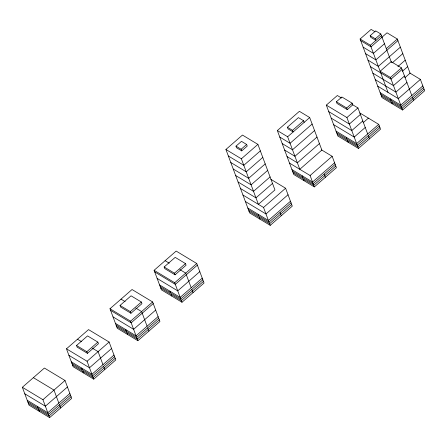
<?xml version="1.0" encoding="UTF-8"?>
<svg xmlns="http://www.w3.org/2000/svg" width="447" height="447" viewBox="0 0 447 447"><rect width="100%" height="100%" fill="white"/><g stroke="black" fill="none" stroke-linecap="round" stroke-linejoin="round"><path stroke-width="0.67" d="M225.914 149.477L242.458 135.061L257.908 144.381L274.939 189.936L258.394 204.352L241.363 158.802L225.914 149.477L249.638 212.923L270.234 225.355L292.293 206.134L285.599 188.237L270.893 179.359M235.971 146.152L241.486 141.347L246.632 144.454L247.241 146.08L241.726 150.885L236.58 147.778L235.971 146.152L241.117 149.259L241.726 150.885M409.798 73.006L420.392 79.398L424.65 90.786L402.591 110.012L381.995 97.58L360.098 39.012L371.127 29.401L375.134 31.815M370.155 35.687L375.301 38.794L375.91 40.42L370.764 37.313L370.155 35.687L375.67 30.882L380.816 33.989L391.522 62.619M241.117 149.259L246.632 144.454M375.301 38.794L380.816 33.989M388.035 92.406L370.395 45.225L381.425 35.615M241.363 158.802L257.908 144.381M381.772 37.38L387.024 32.804L397.322 39.018L410.095 73.185L404.842 77.761M382.034 37.241L371.004 46.857L360.707 40.638M277.336 130.552L299.395 111.325L309.693 117.544L321.857 150.08L299.797 169.307L287.633 136.765L277.336 130.552L293.757 174.475L314.353 186.907L336.412 167.686L332.155 156.294L321.561 149.901M287.387 127.227L292.539 130.334L293.148 131.96L287.997 128.853L287.387 127.227L298.417 117.611L303.569 120.724L304.178 122.349M260.338 150.89L243.794 165.306L228.35 155.986M384.465 43.75L373.435 53.361L363.137 47.147M292.539 130.334L303.569 120.724M386.292 48.628L397.322 39.018M262.775 157.4L246.23 171.816L230.781 162.49M287.633 136.765L309.693 117.544M397.931 40.643L375.871 59.87L365.573 53.651M359.829 112.957L378.704 124.355L380.531 129.233L358.472 148.46L337.876 136.028L326.321 105.118L337.351 95.507L341.469 97.994M336.373 101.793L341.888 96.988L352.186 103.201L352.795 104.827L347.28 109.632L336.982 103.419L336.373 101.793L346.671 108.006L347.28 109.632M265.205 163.904L248.661 178.325L233.217 169M312.123 124.048L290.064 143.275L279.766 137.056M400.361 47.153L378.302 66.379L368.004 60.161M267.636 170.413L251.091 184.829L235.647 175.509M109.979 308.748L132.038 289.522L152.634 301.96L159.937 321.482L137.872 340.703L117.282 328.271L109.979 308.748L130.574 321.181L137.872 340.703M154.098 270.301L176.157 251.074L196.753 263.507L204.055 283.029L181.996 302.256L161.401 289.824L154.098 270.301L174.693 282.733L181.996 302.256M314.559 130.558L292.5 149.784L282.202 143.565M392.293 62.815L402.797 53.662M22.35 387.275L44.409 368.049L65.005 380.481L71.693 398.378L49.634 417.604L29.038 405.166L22.35 387.275L42.946 399.707L49.634 417.604M66.469 348.822L88.528 329.601L109.124 342.033L115.812 359.93L93.753 379.151L73.163 366.719L66.469 348.822L87.064 361.26L93.753 379.151M120.036 305.424L131.066 295.813L141.364 302.027L141.973 303.653L130.943 313.269L120.645 307.05L120.036 305.424L130.334 311.643L130.943 313.269M164.155 266.976L175.185 257.366L185.483 263.579L186.092 265.205L175.062 274.821L164.764 268.602L164.155 266.976L174.453 273.19L175.062 274.821M346.671 108.006L352.186 103.201M76.526 345.497L87.556 335.887L97.854 342.106L98.457 343.732L87.428 353.342L77.135 347.129L76.526 345.497L86.824 351.716L87.428 353.342M270.072 176.923L253.527 191.338L238.083 182.013M316.99 137.067L294.931 156.288L284.633 150.075M397.875 66.575L405.228 60.166M390.427 77.476L401.456 67.86L391.159 61.647L380.129 71.257L390.427 77.476L402.591 110.012M358.472 148.46L346.917 117.55L357.946 107.939L352.057 104.386M402.065 69.486L391.036 79.102L370.44 66.67M272.502 183.426L255.958 197.848L240.514 188.522M319.421 143.571L297.361 162.797L287.063 156.579M402.412 71.252L407.664 66.676M130.334 311.643L141.364 302.027M174.453 273.19L185.483 263.579M86.824 351.716L97.854 342.106M360.377 114.443L349.347 124.059L328.752 111.621M404.496 75.996L393.466 85.606L372.871 73.174M130.574 321.181L152.634 301.96M174.693 282.733L196.753 263.507M42.946 399.707L65.005 380.481M87.064 361.26L109.124 342.033M153.243 303.586L131.183 322.807L110.588 310.374M197.362 265.132L175.302 284.359L154.707 271.927M270.234 225.355L263.54 207.464L285.599 188.237M362.808 120.953L351.778 130.563L331.188 118.131M406.932 82.505L395.897 92.116L375.307 79.683M363.154 122.718L368.406 118.137M67.436 386.99L45.376 406.211L24.781 393.779M111.554 348.543L89.495 367.764L68.905 355.331M155.673 310.089L133.614 329.316L113.024 316.884M199.798 271.642L177.738 290.868L157.143 278.436M288.036 194.747L265.976 213.968L245.381 201.536M314.353 186.907L310.095 175.52L332.155 156.294M365.244 127.462L354.214 137.073L333.618 124.64M420.392 79.398L398.333 98.625L377.737 86.193M69.872 393.494L47.812 412.721L27.217 400.288M113.991 355.047L91.931 374.273L71.336 361.841M158.109 316.599L136.05 335.826L115.455 323.393M202.228 278.151L180.169 297.372L159.573 284.94M290.466 201.251L268.407 220.477L247.811 208.045M334.585 162.803L312.526 182.03L291.93 169.597M378.704 124.355L356.645 143.582L336.049 131.144M422.823 85.908L400.763 105.129L380.173 92.697M70.481 395.126L48.421 414.347L27.826 401.914M114.6 356.672L92.54 375.899L71.945 363.467M158.719 318.225L136.659 337.451L116.064 325.019M202.837 279.777L180.778 299.004L160.182 286.572M291.075 202.882L269.016 222.103L248.42 209.671M335.194 164.429L313.135 183.656L292.539 171.223M379.313 125.981L357.254 145.208L336.658 132.776M423.432 87.534L401.372 106.755L380.777 94.323M71.084 396.752L49.025 415.973L28.435 403.54M115.209 358.304L93.149 377.525L72.554 365.093M159.328 319.851L137.268 339.077L116.673 326.645M203.446 281.403L181.387 300.63L160.791 288.198M291.684 204.508L269.625 223.729L249.029 211.297M335.803 166.055L313.744 185.281L293.148 172.849M379.922 127.607L357.863 146.834L337.267 134.402M424.041 89.16L401.982 108.386L381.386 95.954M360.098 39.012L370.395 45.225M326.321 105.118L346.917 117.55M289.5 163.088L310.095 175.52M242.945 195.032L263.54 207.464M165.127 260.69L169.251 263.177M179.839 269.569L185.723 273.123L191.199 287.762M121.008 299.138L125.126 301.624M135.72 308.017L141.604 311.57L147.08 326.209M77.499 339.212L81.617 341.698M92.211 348.096L98.094 351.644L102.961 364.663M33.38 377.659L53.975 390.091L58.842 403.11M401.456 67.86L411.793 95.518M412.402 97.144L413.62 100.396M390.466 98.916L391.075 100.541M391.684 102.167L392.293 103.793M357.946 107.939L367.674 133.966M368.283 135.592L369.501 138.849M346.347 137.363L346.956 138.989M347.565 140.615L348.174 142.241M324.164 174.045L325.382 177.297M302.228 175.811L302.837 177.437M303.446 179.068L304.055 180.694M280.046 212.493L281.264 215.745M258.109 214.258L258.718 215.89M259.327 217.516L259.936 219.142M191.808 289.388L193.026 292.645M169.871 291.159L170.48 292.785M171.089 294.411L171.698 296.037M147.689 327.835L148.901 331.093M125.752 329.607L126.361 331.233M126.97 332.859L127.579 334.49M103.57 366.289L104.782 369.54M81.633 368.054L82.242 369.68M82.851 371.312L83.455 372.938M59.451 404.736L60.663 407.988M37.514 406.507L38.124 408.133M38.733 409.759L39.336 411.385"/></g></svg>
